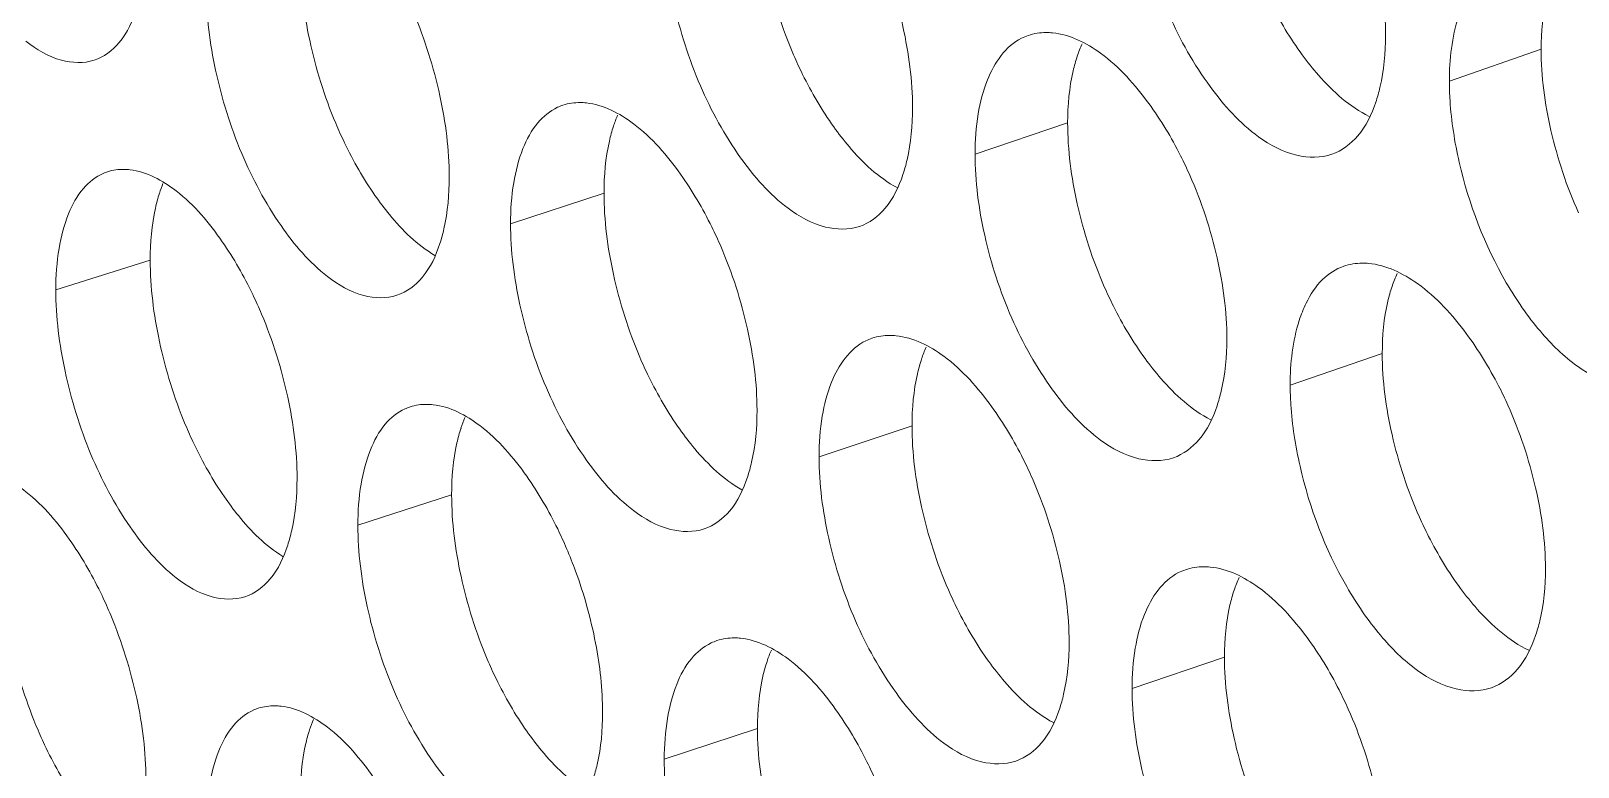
# Model space of a CAD drawing. Header units: millimetres. Extents: x 1177 to 4147, y 93 to 2194.
# Drawn here: x 2505.48 to 2520.02, y 943.65 to 950.58 of the extents above; entities that cross this region are included whole.
import ezdxf

# ---------------------------------------------------------------- set-up
doc = ezdxf.new("R2010")
doc.units = ezdxf.units.MM
doc.header["$LTSCALE"] = 0.1
doc.layers.get('0').update_dxf_attribs({"lineweight": 13})
doc.layers.add('标注', color=251, linetype='Continuous', lineweight=9)

# ---------------------------------------------------------------- blocks, each defined once
blk = doc.blocks.new('02')
at = {"layer": '标注'}
for p, q in [((4368.662, 948.986), (4367.431, 948.557)), ((4362.307, 947.998), (4361.064, 947.579)), ((4362.307, 947.998), (4361.064, 947.579)), ((4356.084, 947.055), (4354.829, 946.644)), ((4349.993, 946.155), (4348.726, 945.753)), ((4366.53, 944.901), (4365.294, 944.476)), ((4366.53, 944.901), (4365.294, 944.476)), ((4360.218, 943.929), (4358.971, 943.512)), ((4354.039, 943), (4352.78, 942.592)), ((4364.411, 940.822), (4363.172, 940.4)), ((4358.144, 939.864), (4356.893, 939.451))]:
    blk.add_line(p, q, dxfattribs=at)
for centre, radius, start, end in [((4362.005, 948.502), 0.708, 108.7111, 116.4326), ((4362.005, 948.502), 0.708, 108.7111, 116.4326), ((4355.745, 947.59), 0.68, 108.1838, 114.818), ((4349.619, 946.721), 0.651, 107.6638, 113.1281), ((4351.866, 946.491), 1.837, 157.8589, 162.2429), ((4359.904, 944.443), 0.699, 108.5345, 115.9025), ((4353.688, 943.545), 0.67, 108.0096, 114.2633), ((4355.89, 943.338), 1.814, 157.2003, 162.034), ((4350.072, 939.925), 5.992, 20.0336, 23.1528), ((4364.121, 941.316), 0.718, 108.8885, 116.9547), ((4357.817, 940.389), 0.689, 108.3587, 115.3644), ((4351.646, 939.506), 0.661, 107.8363, 113.7), ((4353.87, 939.287), 1.825, 157.5283, 162.138)]:
    blk.add_arc(centre, radius, start, end, dxfattribs=at)
for points, knots in [([(4363.172, 951.65), (4363.172, 951.284), (4363.275, 950.528), (4363.626, 949.452), (4364.153, 948.514), (4364.616, 947.996), (4364.869, 947.812)], [0, 0, 0, 0, 0.254475, 0.525644, 0.782923, 1, 1, 1, 1]), ([(4366.575, 949.174), (4366.575, 949.54), (4366.471, 950.295), (4366.233, 951.016), (4366.074, 951.372)], [0, 0, 0, 0, 0.484049, 1, 1, 1, 1]), ([(4358.144, 951.114), (4358.144, 950.748), (4358.244, 949.993), (4358.474, 949.269), (4358.629, 948.911)], [0, 0, 0, 0, 0.484339, 1, 1, 1, 1]), ([(4358.144, 951.114), (4358.144, 950.748), (4358.244, 949.993), (4358.474, 949.269), (4358.629, 948.911)], [0, 0, 0, 0, 0.484339, 1, 1, 1, 1]), ([(4356.893, 950.701), (4356.893, 950.335), (4356.993, 949.579), (4357.336, 948.501), (4357.852, 947.559), (4358.306, 947.037), (4358.554, 946.851)], [0, 0, 0, 0, 0.255058, 0.526721, 0.783925, 1, 1, 1, 1]), ([(4356.893, 950.701), (4356.893, 950.335), (4356.993, 949.579), (4357.336, 948.501), (4357.852, 947.559), (4358.306, 947.037), (4358.554, 946.851)], [0, 0, 0, 0, 0.255058, 0.526721, 0.783925, 1, 1, 1, 1]), ([(4360.225, 948.201), (4360.225, 948.567), (4360.123, 949.322), (4359.891, 950.046), (4359.735, 950.403)], [0, 0, 0, 0, 0.484165, 1, 1, 1, 1]), ([(4360.225, 948.201), (4360.225, 948.567), (4360.123, 949.322), (4359.891, 950.046), (4359.735, 950.403)], [0, 0, 0, 0, 0.484165, 1, 1, 1, 1]), ([(4352.008, 950.2), (4352.008, 949.834), (4352.107, 949.078), (4352.332, 948.352), (4352.483, 947.993)], [0, 0, 0, 0, 0.484455, 1, 1, 1, 1]), ([(4364.907, 949.872), (4364.945, 949.784), (4365.103, 949.45), (4365.295, 949.131), (4365.457, 948.91)], [0, 0, 0, 0, 0.259522, 1, 1, 1, 1]), ([(4368.795, 949.885), (4368.772, 949.82), (4368.69, 949.527), (4368.662, 949.22), (4368.662, 948.986)], [0, 0, 0, 0, 0.227421, 1, 1, 1, 1]), ([(4350.746, 949.795), (4350.746, 949.429), (4350.844, 948.673), (4351.18, 947.594), (4351.684, 946.649), (4352.128, 946.123), (4352.372, 945.934)], [0, 0, 0, 0, 0.255639, 0.527795, 0.784925, 1, 1, 1, 1]), ([(4367.646, 949.658), (4367.61, 949.584), (4367.472, 949.233), (4367.431, 948.85), (4367.431, 948.557)], [0, 0, 0, 0, 0.219864, 1, 1, 1, 1]), ([(4349.24, 948.839), (4349.371, 948.881), (4349.632, 949.081), (4349.759, 949.37), (4349.811, 949.532)], [0, 0, 0, 0, 0.446528, 1, 1, 1, 1]), ([(4354.007, 947.273), (4354.007, 947.639), (4353.908, 948.394), (4353.68, 949.119), (4353.528, 949.478)], [0, 0, 0, 0, 0.484282, 1, 1, 1, 1]), ([(4362.104, 949.207), (4362.076, 949.21), (4361.966, 949.216), (4361.855, 949.199), (4361.778, 949.173)], [0, 0, 0, 0, 0.258751, 1, 1, 1, 1]), ([(4362.104, 949.207), (4362.076, 949.21), (4361.966, 949.216), (4361.855, 949.199), (4361.778, 949.173)], [0, 0, 0, 0, 0.258751, 1, 1, 1, 1]), ([(4363.396, 948.258), (4363.212, 948.51), (4362.851, 948.924), (4362.336, 949.185), (4362.104, 949.207)], [0, 0, 0, 0, 0.571465, 1, 1, 1, 1]), ([(4363.396, 948.258), (4363.212, 948.51), (4362.851, 948.924), (4362.336, 949.185), (4362.104, 949.207)], [0, 0, 0, 0, 0.571465, 1, 1, 1, 1]), ([(4348.324, 949.097), (4348.466, 948.985), (4348.753, 948.81), (4349.101, 948.795), (4349.24, 948.839)], [0, 0, 0, 0, 0.554103, 1, 1, 1, 1]), ([(4361.689, 949.136), (4361.473, 949.029), (4361.227, 948.659), (4361.089, 948.101), (4361.064, 947.76), (4361.064, 947.579)], [0, 0, 0, 0, 0.41671, 0.687379, 1, 1, 1, 1]), ([(4361.689, 949.136), (4361.473, 949.029), (4361.227, 948.659), (4361.089, 948.101), (4361.064, 947.76), (4361.064, 947.579)], [0, 0, 0, 0, 0.41671, 0.687379, 1, 1, 1, 1]), ([(4366.443, 948.276), (4366.465, 948.341), (4366.547, 948.634), (4366.575, 948.94), (4366.575, 949.174)], [0, 0, 0, 0, 0.227356, 1, 1, 1, 1]), ([(4358.629, 948.911), (4358.667, 948.823), (4358.821, 948.487), (4359.009, 948.167), (4359.168, 947.944)], [0, 0, 0, 0, 0.259789, 1, 1, 1, 1]), ([(4358.629, 948.911), (4358.667, 948.823), (4358.821, 948.487), (4359.009, 948.167), (4359.168, 947.944)], [0, 0, 0, 0, 0.259789, 1, 1, 1, 1]), ([(4362.437, 948.896), (4362.415, 948.831), (4362.334, 948.538), (4362.307, 948.233), (4362.307, 947.998)], [0, 0, 0, 0, 0.227, 1, 1, 1, 1]), ([(4362.437, 948.896), (4362.415, 948.831), (4362.334, 948.538), (4362.307, 948.233), (4362.307, 947.998)], [0, 0, 0, 0, 0.227, 1, 1, 1, 1]), ([(4365.457, 948.91), (4365.525, 948.816), (4365.779, 948.497), (4366.093, 948.213), (4366.356, 948.084)], [0, 0, 0, 0, 0.283373, 1, 1, 1, 1]), ([(4368.662, 948.986), (4368.662, 948.62), (4368.766, 947.865), (4369.005, 947.143), (4369.165, 946.788)], [0, 0, 0, 0, 0.484147, 1, 1, 1, 1]), ([(4367.431, 948.557), (4367.431, 948.47), (4367.444, 948.104), (4367.501, 947.741), (4367.563, 947.469)], [0, 0, 0, 0, 0.237523, 1, 1, 1, 1]), ([(4355.46, 948.207), (4355.358, 948.159), (4355.162, 947.996), (4354.971, 947.635), (4354.852, 947.171), (4354.829, 946.828), (4354.829, 946.644)], [0, 0, 0, 0, 0.191473, 0.417182, 0.686837, 1, 1, 1, 1]), ([(4355.847, 948.266), (4355.82, 948.269), (4355.714, 948.275), (4355.608, 948.26), (4355.533, 948.236)], [0, 0, 0, 0, 0.258853, 1, 1, 1, 1]), ([(4357.112, 947.307), (4356.932, 947.56), (4356.581, 947.975), (4356.076, 948.241), (4355.847, 948.266)], [0, 0, 0, 0, 0.573616, 1, 1, 1, 1]), ([(4360.096, 947.304), (4360.118, 947.369), (4360.198, 947.662), (4360.225, 947.967), (4360.225, 948.201)], [0, 0, 0, 0, 0.226935, 1, 1, 1, 1]), ([(4360.096, 947.304), (4360.118, 947.369), (4360.198, 947.662), (4360.225, 947.967), (4360.225, 948.201)], [0, 0, 0, 0, 0.226935, 1, 1, 1, 1]), ([(4363.947, 947.294), (4363.908, 947.382), (4363.749, 947.717), (4363.558, 948.037), (4363.396, 948.258)], [0, 0, 0, 0, 0.2595, 1, 1, 1, 1]), ([(4363.947, 947.294), (4363.908, 947.382), (4363.749, 947.717), (4363.558, 948.037), (4363.396, 948.258)], [0, 0, 0, 0, 0.2595, 1, 1, 1, 1]), ([(4365.854, 947.577), (4365.988, 947.624), (4366.251, 947.824), (4366.388, 948.114), (4366.443, 948.276)], [0, 0, 0, 0, 0.453533, 1, 1, 1, 1]), ([(4352.483, 947.993), (4352.52, 947.905), (4352.671, 947.569), (4352.855, 947.247), (4353.01, 947.023)], [0, 0, 0, 0, 0.260055, 1, 1, 1, 1]), ([(4356.211, 947.952), (4356.189, 947.887), (4356.11, 947.594), (4356.084, 947.289), (4356.084, 947.055)], [0, 0, 0, 0, 0.226582, 1, 1, 1, 1]), ([(4362.307, 947.998), (4362.307, 947.632), (4362.409, 946.877), (4362.643, 946.154), (4362.799, 945.797)], [0, 0, 0, 0, 0.484262, 1, 1, 1, 1]), ([(4362.307, 947.998), (4362.307, 947.632), (4362.409, 946.877), (4362.643, 946.154), (4362.799, 945.797)], [0, 0, 0, 0, 0.484262, 1, 1, 1, 1]), ([(4359.168, 947.944), (4359.233, 947.854), (4359.473, 947.542), (4359.769, 947.262), (4360.019, 947.128)], [0, 0, 0, 0, 0.282708, 1, 1, 1, 1]), ([(4359.168, 947.944), (4359.233, 947.854), (4359.473, 947.542), (4359.769, 947.262), (4360.019, 947.128)], [0, 0, 0, 0, 0.282708, 1, 1, 1, 1]), ([(4364.869, 947.812), (4365.023, 947.7), (4365.337, 947.528), (4365.706, 947.526), (4365.854, 947.577)], [0, 0, 0, 0, 0.549699, 1, 1, 1, 1]), ([(4361.064, 947.579), (4361.064, 947.213), (4361.166, 946.457), (4361.515, 945.38), (4362.038, 944.441), (4362.498, 943.921), (4362.749, 943.737)], [0, 0, 0, 0, 0.254669, 0.526003, 0.783257, 1, 1, 1, 1]), ([(4361.064, 947.579), (4361.064, 947.213), (4361.166, 946.457), (4361.515, 945.38), (4362.038, 944.441), (4362.498, 943.921), (4362.749, 943.737)], [0, 0, 0, 0, 0.254669, 0.526003, 0.783257, 1, 1, 1, 1]), ([(4349.722, 947.368), (4349.696, 947.371), (4349.595, 947.378), (4349.493, 947.364), (4349.421, 947.342)], [0, 0, 0, 0, 0.258969, 1, 1, 1, 1]), ([(4350.96, 946.401), (4350.785, 946.653), (4350.444, 947.069), (4349.948, 947.341), (4349.722, 947.368)], [0, 0, 0, 0, 0.575826, 1, 1, 1, 1]), ([(4367.563, 947.469), (4367.692, 946.905), (4368, 946.099), (4368.609, 945.213), (4368.965, 944.861), (4369.151, 944.728)], [0, 0, 0, 0, 0.539288, 0.786761, 1, 1, 1, 1]), ([(4349.363, 947.32), (4349.26, 947.276), (4349.062, 947.116), (4348.869, 946.755), (4348.75, 946.287), (4348.726, 945.94), (4348.726, 945.753)], [0, 0, 0, 0, 0.188951, 0.413428, 0.683995, 1, 1, 1, 1]), ([(4353.881, 946.376), (4353.902, 946.441), (4353.981, 946.734), (4354.007, 947.039), (4354.007, 947.273)], [0, 0, 0, 0, 0.226518, 1, 1, 1, 1]), ([(4357.651, 946.34), (4357.613, 946.428), (4357.458, 946.763), (4357.271, 947.084), (4357.112, 947.307)], [0, 0, 0, 0, 0.259768, 1, 1, 1, 1]), ([(4359.513, 946.607), (4359.646, 946.652), (4359.909, 946.852), (4360.042, 947.142), (4360.096, 947.304)], [0, 0, 0, 0, 0.451001, 1, 1, 1, 1]), ([(4359.513, 946.607), (4359.646, 946.652), (4359.909, 946.852), (4360.042, 947.142), (4360.096, 947.304)], [0, 0, 0, 0, 0.451001, 1, 1, 1, 1]), ([(4364.444, 945.095), (4364.444, 945.461), (4364.34, 946.216), (4364.104, 946.938), (4363.947, 947.294)], [0, 0, 0, 0, 0.484088, 1, 1, 1, 1]), ([(4364.444, 945.095), (4364.444, 945.461), (4364.34, 946.216), (4364.104, 946.938), (4363.947, 947.294)], [0, 0, 0, 0, 0.484088, 1, 1, 1, 1]), ([(4350.117, 947.052), (4350.096, 946.986), (4350.018, 946.694), (4349.993, 946.389), (4349.993, 946.155)], [0, 0, 0, 0, 0.226169, 1, 1, 1, 1]), ([(4353.01, 947.023), (4353.072, 946.935), (4353.3, 946.632), (4353.577, 946.357), (4353.813, 946.218)], [0, 0, 0, 0, 0.28193, 1, 1, 1, 1]), ([(4356.084, 947.055), (4356.084, 946.689), (4356.183, 945.933), (4356.412, 945.208), (4356.565, 944.85)], [0, 0, 0, 0, 0.484378, 1, 1, 1, 1]), ([(4358.554, 946.851), (4358.704, 946.739), (4359.007, 946.566), (4359.369, 946.559), (4359.513, 946.607)], [0, 0, 0, 0, 0.551276, 1, 1, 1, 1]), ([(4358.554, 946.851), (4358.704, 946.739), (4359.007, 946.566), (4359.369, 946.559), (4359.513, 946.607)], [0, 0, 0, 0, 0.551276, 1, 1, 1, 1]), ([(4354.829, 946.644), (4354.829, 946.278), (4354.929, 945.522), (4355.269, 944.444), (4355.781, 943.501), (4356.232, 942.978), (4356.479, 942.791)], [0, 0, 0, 0, 0.255252, 0.52708, 0.784259, 1, 1, 1, 1]), ([(4351.488, 945.429), (4351.451, 945.517), (4351.299, 945.854), (4351.116, 946.176), (4350.96, 946.401)], [0, 0, 0, 0, 0.260034, 1, 1, 1, 1]), ([(4353.305, 945.682), (4353.437, 945.725), (4353.698, 945.925), (4353.828, 946.214), (4353.881, 946.376)], [0, 0, 0, 0, 0.448356, 1, 1, 1, 1]), ([(4358.138, 944.137), (4358.138, 944.503), (4358.037, 945.258), (4357.806, 945.982), (4357.651, 946.34)], [0, 0, 0, 0, 0.484204, 1, 1, 1, 1]), ([(4349.993, 946.155), (4349.993, 945.789), (4350.09, 945.033), (4350.314, 944.306), (4350.464, 943.947)], [0, 0, 0, 0, 0.484494, 1, 1, 1, 1]), ([(4366.348, 946.11), (4366.319, 946.113), (4366.207, 946.118), (4366.092, 946.1), (4366.013, 946.072)], [0, 0, 0, 0, 0.258691, 1, 1, 1, 1]), ([(4366.348, 946.11), (4366.319, 946.113), (4366.207, 946.118), (4366.092, 946.1), (4366.013, 946.072)], [0, 0, 0, 0, 0.258691, 1, 1, 1, 1]), ([(4367.658, 945.167), (4367.471, 945.418), (4367.104, 945.832), (4366.583, 946.088), (4366.348, 946.11)], [0, 0, 0, 0, 0.570063, 1, 1, 1, 1]), ([(4367.658, 945.167), (4367.471, 945.418), (4367.104, 945.832), (4366.583, 946.088), (4366.348, 946.11)], [0, 0, 0, 0, 0.570063, 1, 1, 1, 1]), ([(4352.372, 945.934), (4352.517, 945.822), (4352.81, 945.648), (4353.164, 945.636), (4353.305, 945.682)], [0, 0, 0, 0, 0.552941, 1, 1, 1, 1]), ([(4366.013, 946.072), (4365.907, 946.036), (4365.697, 945.898), (4365.563, 945.69), (4365.507, 945.575)], [0, 0, 0, 0, 0.466707, 1, 1, 1, 1]), ([(4366.013, 946.072), (4365.907, 946.036), (4365.697, 945.898), (4365.563, 945.69), (4365.507, 945.575)], [0, 0, 0, 0, 0.466707, 1, 1, 1, 1]), ([(4348.726, 945.753), (4348.726, 945.387), (4348.824, 944.631), (4349.157, 943.551), (4349.657, 942.605), (4350.098, 942.078), (4350.341, 941.888)], [0, 0, 0, 0, 0.255833, 0.528153, 0.785258, 1, 1, 1, 1]), ([(4362.799, 945.797), (4362.838, 945.709), (4362.995, 945.374), (4363.185, 945.054), (4363.346, 944.833)], [0, 0, 0, 0, 0.259611, 1, 1, 1, 1]), ([(4362.799, 945.797), (4362.838, 945.709), (4362.995, 945.374), (4363.185, 945.054), (4363.346, 944.833)], [0, 0, 0, 0, 0.259611, 1, 1, 1, 1]), ([(4366.661, 945.8), (4366.639, 945.735), (4366.557, 945.442), (4366.53, 945.136), (4366.53, 944.901)], [0, 0, 0, 0, 0.22728, 1, 1, 1, 1]), ([(4366.661, 945.8), (4366.639, 945.735), (4366.557, 945.442), (4366.53, 945.136), (4366.53, 944.901)], [0, 0, 0, 0, 0.22728, 1, 1, 1, 1]), ([(4365.507, 945.575), (4365.471, 945.501), (4365.335, 945.15), (4365.294, 944.769), (4365.294, 944.476)], [0, 0, 0, 0, 0.219714, 1, 1, 1, 1]), ([(4365.507, 945.575), (4365.471, 945.501), (4365.335, 945.15), (4365.294, 944.769), (4365.294, 944.476)], [0, 0, 0, 0, 0.219714, 1, 1, 1, 1]), ([(4351.964, 943.223), (4351.964, 943.589), (4351.866, 944.345), (4351.639, 945.07), (4351.488, 945.429)], [0, 0, 0, 0, 0.484321, 1, 1, 1, 1]), ([(4359.598, 945.072), (4359.381, 944.966), (4359.133, 944.596), (4358.996, 944.037), (4358.971, 943.694), (4358.971, 943.512)], [0, 0, 0, 0, 0.415426, 0.686428, 1, 1, 1, 1]), ([(4360.004, 945.139), (4359.976, 945.142), (4359.867, 945.147), (4359.758, 945.131), (4359.681, 945.106)], [0, 0, 0, 0, 0.258783, 1, 1, 1, 1]), ([(4361.287, 944.186), (4361.104, 944.438), (4360.746, 944.853), (4360.235, 945.115), (4360.004, 945.139)], [0, 0, 0, 0, 0.572175, 1, 1, 1, 1]), ([(4364.312, 944.197), (4364.334, 944.262), (4364.416, 944.555), (4364.444, 944.861), (4364.444, 945.095)], [0, 0, 0, 0, 0.227216, 1, 1, 1, 1]), ([(4364.312, 944.197), (4364.334, 944.262), (4364.416, 944.555), (4364.444, 944.861), (4364.444, 945.095)], [0, 0, 0, 0, 0.227216, 1, 1, 1, 1]), ([(4368.216, 944.205), (4368.177, 944.293), (4368.016, 944.627), (4367.822, 944.946), (4367.658, 945.167)], [0, 0, 0, 0, 0.259321, 1, 1, 1, 1]), ([(4368.216, 944.205), (4368.177, 944.293), (4368.016, 944.627), (4367.822, 944.946), (4367.658, 945.167)], [0, 0, 0, 0, 0.259321, 1, 1, 1, 1]), ([(4356.565, 944.85), (4356.603, 944.762), (4356.757, 944.426), (4356.943, 944.105), (4357.101, 943.882)], [0, 0, 0, 0, 0.259878, 1, 1, 1, 1]), ([(4366.53, 944.901), (4366.53, 944.536), (4366.633, 943.78), (4366.87, 943.058), (4367.028, 942.702)], [0, 0, 0, 0, 0.484186, 1, 1, 1, 1]), ([(4366.53, 944.901), (4366.53, 944.536), (4366.633, 943.78), (4366.87, 943.058), (4367.028, 942.702)], [0, 0, 0, 0, 0.484186, 1, 1, 1, 1]), ([(4360.347, 944.827), (4360.325, 944.762), (4360.245, 944.469), (4360.218, 944.163), (4360.218, 943.929)], [0, 0, 0, 0, 0.22686, 1, 1, 1, 1]), ([(4363.346, 944.833), (4363.413, 944.74), (4363.663, 944.424), (4363.971, 944.141), (4364.229, 944.01)], [0, 0, 0, 0, 0.283164, 1, 1, 1, 1]), ([(4363.346, 944.833), (4363.413, 944.74), (4363.663, 944.424), (4363.971, 944.141), (4364.229, 944.01)], [0, 0, 0, 0, 0.283164, 1, 1, 1, 1]), ([(4369.151, 944.728), (4369.309, 944.615), (4369.629, 944.445), (4370.004, 944.446), (4370.154, 944.499)], [0, 0, 0, 0, 0.548694, 1, 1, 1, 1]), ([(4365.294, 944.476), (4365.294, 944.389), (4365.307, 944.023), (4365.364, 943.659), (4365.426, 943.387)], [0, 0, 0, 0, 0.237501, 1, 1, 1, 1]), ([(4365.294, 944.476), (4365.294, 944.389), (4365.307, 944.023), (4365.364, 943.659), (4365.426, 943.387)], [0, 0, 0, 0, 0.237501, 1, 1, 1, 1]), ([(4353.791, 944.212), (4353.764, 944.215), (4353.66, 944.221), (4353.554, 944.207), (4353.481, 944.183)], [0, 0, 0, 0, 0.25889, 1, 1, 1, 1]), ([(4353.413, 944.156), (4353.311, 944.11), (4353.114, 943.948), (4352.922, 943.587), (4352.804, 943.122), (4352.78, 942.777), (4352.78, 942.592)], [0, 0, 0, 0, 0.190641, 0.415947, 0.685903, 1, 1, 1, 1]), ([(4355.047, 943.25), (4354.868, 943.503), (4354.52, 943.918), (4354.018, 944.186), (4353.791, 944.212)], [0, 0, 0, 0, 0.574346, 1, 1, 1, 1]), ([(4358.009, 943.24), (4358.031, 943.305), (4358.111, 943.597), (4358.138, 943.903), (4358.138, 944.137)], [0, 0, 0, 0, 0.226796, 1, 1, 1, 1]), ([(4361.834, 943.221), (4361.795, 943.309), (4361.638, 943.644), (4361.447, 943.964), (4361.287, 944.186)], [0, 0, 0, 0, 0.259589, 1, 1, 1, 1]), ([(4363.726, 943.499), (4363.86, 943.545), (4364.123, 943.745), (4364.258, 944.035), (4364.312, 944.197)], [0, 0, 0, 0, 0.452702, 1, 1, 1, 1]), ([(4363.726, 943.499), (4363.86, 943.545), (4364.123, 943.745), (4364.258, 944.035), (4364.312, 944.197)], [0, 0, 0, 0, 0.452702, 1, 1, 1, 1]), ([(4368.72, 942.009), (4368.72, 942.374), (4368.616, 943.129), (4368.376, 943.85), (4368.216, 944.205)], [0, 0, 0, 0, 0.484011, 1, 1, 1, 1]), ([(4368.72, 942.009), (4368.72, 942.374), (4368.616, 943.129), (4368.376, 943.85), (4368.216, 944.205)], [0, 0, 0, 0, 0.484011, 1, 1, 1, 1]), ([(4350.464, 943.947), (4350.501, 943.858), (4350.651, 943.522), (4350.833, 943.2), (4350.988, 942.976)], [0, 0, 0, 0, 0.260144, 1, 1, 1, 1]), ([(4354.165, 943.897), (4354.143, 943.832), (4354.065, 943.539), (4354.039, 943.234), (4354.039, 943)], [0, 0, 0, 0, 0.226444, 1, 1, 1, 1]), ([(4357.101, 943.882), (4357.164, 943.793), (4357.401, 943.484), (4357.691, 943.205), (4357.935, 943.07)], [0, 0, 0, 0, 0.282461, 1, 1, 1, 1]), ([(4360.218, 943.929), (4360.218, 943.563), (4360.319, 942.807), (4360.551, 942.084), (4360.707, 941.726)], [0, 0, 0, 0, 0.484301, 1, 1, 1, 1]), ([(4362.749, 943.737), (4362.902, 943.625), (4363.212, 943.453), (4363.579, 943.449), (4363.726, 943.499)], [0, 0, 0, 0, 0.550215, 1, 1, 1, 1]), ([(4362.749, 943.737), (4362.902, 943.625), (4363.212, 943.453), (4363.579, 943.449), (4363.726, 943.499)], [0, 0, 0, 0, 0.550215, 1, 1, 1, 1]), ([(4358.971, 943.512), (4358.971, 943.146), (4359.072, 942.39), (4359.418, 941.313), (4359.938, 940.373), (4360.395, 939.852), (4360.644, 939.667)], [0, 0, 0, 0, 0.254863, 0.526363, 0.783591, 1, 1, 1, 1]), ([(4365.426, 943.387), (4365.554, 942.823), (4365.859, 942.017), (4366.464, 941.129), (4366.817, 940.776), (4367.003, 940.643)], [0, 0, 0, 0, 0.539686, 0.787091, 1, 1, 1, 1]), ([(4365.426, 943.387), (4365.554, 942.823), (4365.859, 942.017), (4366.464, 941.129), (4366.817, 940.776), (4367.003, 940.643)], [0, 0, 0, 0, 0.539686, 0.787091, 1, 1, 1, 1]), ([(4348.939, 942.358), (4348.766, 942.611), (4348.428, 943.027), (4347.935, 943.301), (4347.711, 943.328)], [0, 0, 0, 0, 0.576575, 1, 1, 1, 1]), ([(4351.839, 942.327), (4351.86, 942.392), (4351.939, 942.684), (4351.964, 942.989), (4351.964, 943.223)], [0, 0, 0, 0, 0.22638, 1, 1, 1, 1]), ([(4355.582, 942.281), (4355.544, 942.369), (4355.391, 942.705), (4355.204, 943.027), (4355.047, 943.25)], [0, 0, 0, 0, 0.259857, 1, 1, 1, 1]), ([(4357.429, 942.544), (4357.562, 942.588), (4357.824, 942.788), (4357.956, 943.078), (4358.009, 943.24)], [0, 0, 0, 0, 0.450132, 1, 1, 1, 1]), ([(4362.327, 941.021), (4362.327, 941.386), (4362.225, 942.142), (4361.99, 942.864), (4361.834, 943.221)], [0, 0, 0, 0, 0.484127, 1, 1, 1, 1]), ([(4350.988, 942.976), (4351.048, 942.889), (4351.271, 942.588), (4351.543, 942.315), (4351.774, 942.175)], [0, 0, 0, 0, 0.281645, 1, 1, 1, 1]), ([(4354.039, 943), (4354.039, 942.634), (4354.138, 941.878), (4354.365, 941.153), (4354.517, 940.794)], [0, 0, 0, 0, 0.484416, 1, 1, 1, 1]), ([(4356.479, 942.791), (4356.627, 942.679), (4356.927, 942.505), (4357.286, 942.497), (4357.429, 942.544)], [0, 0, 0, 0, 0.551821, 1, 1, 1, 1]), ([(4352.78, 942.592), (4352.78, 942.226), (4352.879, 941.47), (4353.217, 940.392), (4353.725, 939.448), (4354.173, 938.923), (4354.418, 938.735)], [0, 0, 0, 0, 0.255445, 0.527438, 0.784592, 1, 1, 1, 1]), ([(4367.028, 942.702), (4367.067, 942.615), (4367.227, 942.28), (4367.419, 941.962), (4367.582, 941.741)], [0, 0, 0, 0, 0.259432, 1, 1, 1, 1]), ([(4367.028, 942.702), (4367.067, 942.615), (4367.227, 942.28), (4367.419, 941.962), (4367.582, 941.741)], [0, 0, 0, 0, 0.259432, 1, 1, 1, 1]), ([(4349.463, 941.385), (4349.427, 941.474), (4349.276, 941.81), (4349.094, 942.133), (4348.939, 942.358)], [0, 0, 0, 0, 0.260123, 1, 1, 1, 1]), ([(4351.265, 941.633), (4351.396, 941.675), (4351.657, 941.875), (4351.786, 942.164), (4351.839, 942.327)], [0, 0, 0, 0, 0.447449, 1, 1, 1, 1]), ([(4347.992, 942.115), (4347.992, 941.748), (4348.089, 940.992), (4348.311, 940.265), (4348.46, 939.905)], [0, 0, 0, 0, 0.484532, 1, 1, 1, 1]), ([(4356.065, 940.077), (4356.065, 940.39), (4355.991, 941.037), (4355.817, 941.663), (4355.702, 941.978)], [0, 0, 0, 0, 0.482715, 1, 1, 1, 1]), ([(4363.795, 941.956), (4363.579, 941.846), (4363.334, 941.477), (4363.197, 940.92), (4363.172, 940.58), (4363.172, 940.4)], [0, 0, 0, 0, 0.417976, 0.688317, 1, 1, 1, 1]), ([(4364.219, 942.031), (4364.19, 942.034), (4364.079, 942.039), (4363.966, 942.022), (4363.888, 941.995)], [0, 0, 0, 0, 0.25872, 1, 1, 1, 1]), ([(4365.52, 941.085), (4365.334, 941.336), (4364.97, 941.751), (4364.453, 942.009), (4364.219, 942.031)], [0, 0, 0, 0, 0.570761, 1, 1, 1, 1]), ([(4368.587, 941.11), (4368.61, 941.175), (4368.692, 941.468), (4368.72, 941.774), (4368.72, 942.009)], [0, 0, 0, 0, 0.227498, 1, 1, 1, 1]), ([(4368.587, 941.11), (4368.61, 941.175), (4368.692, 941.468), (4368.72, 941.774), (4368.72, 942.009)], [0, 0, 0, 0, 0.227498, 1, 1, 1, 1]), ([(4350.341, 941.888), (4350.484, 941.776), (4350.774, 941.602), (4351.125, 941.588), (4351.265, 941.633)], [0, 0, 0, 0, 0.553517, 1, 1, 1, 1]), ([(4360.707, 941.726), (4360.745, 941.638), (4360.901, 941.303), (4361.09, 940.983), (4361.249, 940.761)], [0, 0, 0, 0, 0.2597, 1, 1, 1, 1]), ([(4367.582, 941.741), (4367.652, 941.647), (4367.911, 941.326), (4368.231, 941.04), (4368.498, 940.913)], [0, 0, 0, 0, 0.283571, 1, 1, 1, 1]), ([(4367.582, 941.741), (4367.652, 941.647), (4367.911, 941.326), (4368.231, 941.04), (4368.498, 940.913)], [0, 0, 0, 0, 0.283571, 1, 1, 1, 1]), ([(4364.542, 941.721), (4364.52, 941.656), (4364.438, 941.363), (4364.411, 941.057), (4364.411, 940.822)], [0, 0, 0, 0, 0.22714, 1, 1, 1, 1]), ([(4349.936, 939.178), (4349.936, 939.544), (4349.838, 940.3), (4349.614, 941.025), (4349.463, 941.385)], [0, 0, 0, 0, 0.48436, 1, 1, 1, 1]), ([(4367.997, 940.411), (4368.131, 940.458), (4368.395, 940.658), (4368.532, 940.948), (4368.587, 941.11)], [0, 0, 0, 0, 0.454353, 1, 1, 1, 1]), ([(4367.997, 940.411), (4368.131, 940.458), (4368.395, 940.658), (4368.532, 940.948), (4368.587, 941.11)], [0, 0, 0, 0, 0.454353, 1, 1, 1, 1]), ([(4357.522, 941.012), (4357.42, 940.963), (4357.225, 940.799), (4357.034, 940.438), (4356.916, 939.976), (4356.893, 939.634), (4356.893, 939.451)], [0, 0, 0, 0, 0.192296, 0.418401, 0.687759, 1, 1, 1, 1]), ([(4357.918, 941.075), (4357.89, 941.078), (4357.784, 941.084), (4357.675, 941.068), (4357.6, 941.043)], [0, 0, 0, 0, 0.258817, 1, 1, 1, 1]), ([(4359.192, 940.119), (4359.011, 940.371), (4358.656, 940.787), (4358.148, 941.051), (4357.918, 941.075)], [0, 0, 0, 0, 0.572892, 1, 1, 1, 1]), ([(4362.197, 940.123), (4362.219, 940.188), (4362.3, 940.481), (4362.327, 940.786), (4362.327, 941.021)], [0, 0, 0, 0, 0.227075, 1, 1, 1, 1]), ([(4366.074, 940.122), (4366.035, 940.21), (4365.876, 940.545), (4365.683, 940.864), (4365.52, 941.085)], [0, 0, 0, 0, 0.25941, 1, 1, 1, 1]), ([(4354.517, 940.794), (4354.554, 940.706), (4354.707, 940.37), (4354.891, 940.049), (4355.048, 939.825)], [0, 0, 0, 0, 0.259967, 1, 1, 1, 1]), ([(4358.272, 940.762), (4358.25, 940.697), (4358.17, 940.404), (4358.144, 940.099), (4358.144, 939.864)], [0, 0, 0, 0, 0.226721, 1, 1, 1, 1]), ([(4361.249, 940.761), (4361.316, 940.67), (4361.561, 940.356), (4361.863, 940.074), (4362.117, 939.942)], [0, 0, 0, 0, 0.282942, 1, 1, 1, 1]), ([(4364.411, 940.822), (4364.411, 940.456), (4364.514, 939.701), (4364.749, 938.978), (4364.907, 938.622)], [0, 0, 0, 0, 0.484224, 1, 1, 1, 1]), ([(4367.003, 940.643), (4367.159, 940.53), (4367.475, 940.359), (4367.848, 940.359), (4367.997, 940.411)], [0, 0, 0, 0, 0.549192, 1, 1, 1, 1]), ([(4367.003, 940.643), (4367.159, 940.53), (4367.475, 940.359), (4367.848, 940.359), (4367.997, 940.411)], [0, 0, 0, 0, 0.549192, 1, 1, 1, 1]), ([(4363.172, 940.4), (4363.172, 940.034), (4363.275, 939.278), (4363.626, 938.202), (4364.153, 937.264), (4364.616, 936.746), (4364.869, 936.562)], [0, 0, 0, 0, 0.254475, 0.525644, 0.782923, 1, 1, 1, 1]), ([(4351.381, 940.111), (4351.278, 940.066), (4351.081, 939.905), (4350.888, 939.543), (4350.769, 939.077), (4350.746, 938.731), (4350.746, 938.545)], [0, 0, 0, 0, 0.1898, 0.414696, 0.684955, 1, 1, 1, 1]), ([(4351.749, 940.162), (4351.723, 940.165), (4351.62, 940.172), (4351.516, 940.158), (4351.444, 940.135)], [0, 0, 0, 0, 0.258928, 1, 1, 1, 1]), ([(4352.996, 939.198), (4352.819, 939.451), (4352.475, 939.866), (4351.975, 940.136), (4351.749, 940.162)], [0, 0, 0, 0, 0.575082, 1, 1, 1, 1]), ([(4355.938, 939.181), (4355.959, 939.246), (4356.039, 939.538), (4356.065, 939.843), (4356.065, 940.077)], [0, 0, 0, 0, 0.226657, 1, 1, 1, 1]), ([(4359.735, 939.153), (4359.697, 939.241), (4359.541, 939.576), (4359.352, 939.897), (4359.192, 940.119)], [0, 0, 0, 0, 0.259679, 1, 1, 1, 1]), ([(4361.612, 939.426), (4361.746, 939.471), (4362.008, 939.671), (4362.143, 939.961), (4362.197, 940.123)], [0, 0, 0, 0, 0.451858, 1, 1, 1, 1]), ([(4366.575, 937.924), (4366.575, 938.29), (4366.471, 939.045), (4366.233, 939.766), (4366.074, 940.122)], [0, 0, 0, 0, 0.484049, 1, 1, 1, 1]), ([(4348.46, 939.905), (4348.496, 939.817), (4348.645, 939.48), (4348.826, 939.158), (4348.98, 938.933)], [0, 0, 0, 0, 0.260232, 1, 1, 1, 1]), ([(4358.144, 939.864), (4358.144, 939.498), (4358.244, 938.743), (4358.474, 938.019), (4358.629, 937.661)], [0, 0, 0, 0, 0.484339, 1, 1, 1, 1]), ([(4352.133, 939.847), (4352.112, 939.782), (4352.034, 939.489), (4352.008, 939.184), (4352.008, 938.95)], [0, 0, 0, 0, 0.226307, 1, 1, 1, 1]), ([(4355.048, 939.825), (4355.111, 939.736), (4355.343, 939.431), (4355.627, 939.154), (4355.867, 939.017)], [0, 0, 0, 0, 0.282202, 1, 1, 1, 1]), ([(4360.644, 939.667), (4360.796, 939.554), (4361.102, 939.382), (4361.467, 939.377), (4361.612, 939.426)], [0, 0, 0, 0, 0.550741, 1, 1, 1, 1]), ([(4356.893, 939.451), (4356.893, 939.085), (4356.993, 938.329), (4357.336, 937.251), (4357.852, 936.309), (4358.306, 935.787), (4358.554, 935.601)], [0, 0, 0, 0, 0.255058, 0.526721, 0.783925, 1, 1, 1, 1])]:
    blk.add_open_spline(points, degree=3, knots=knots, dxfattribs=at)
for points in [[(4362.501, 949.061), (4362.477, 949.007), (4362.456, 948.952), (4362.437, 948.896)], [(4362.501, 949.061), (4362.477, 949.007), (4362.456, 948.952), (4362.437, 948.896)], [(4356.267, 948.101), (4356.246, 948.052), (4356.227, 948.003), (4356.211, 947.952)], [(4366.73, 945.975), (4366.704, 945.918), (4366.681, 945.86), (4366.661, 945.8)], [(4366.73, 945.975), (4366.704, 945.918), (4366.681, 945.86), (4366.661, 945.8)], [(4360.408, 944.986), (4360.385, 944.934), (4360.365, 944.881), (4360.347, 944.827)], [(4364.608, 941.891), (4364.583, 941.835), (4364.561, 941.779), (4364.542, 941.721)], [(4358.33, 940.916), (4358.308, 940.866), (4358.289, 940.814), (4358.272, 940.762)]]:
    blk.add_open_spline(points, degree=3, dxfattribs=at)

msp = doc.modelspace()

# ---------------------------------------------------------------- block references
at = {"xscale": 0.7, "yscale": 0.7, "zscale": 0.7}
msp.add_blockref('02', (-538.391, 286.112), dxfattribs=at)

doc.saveas('drawing.dxf')
